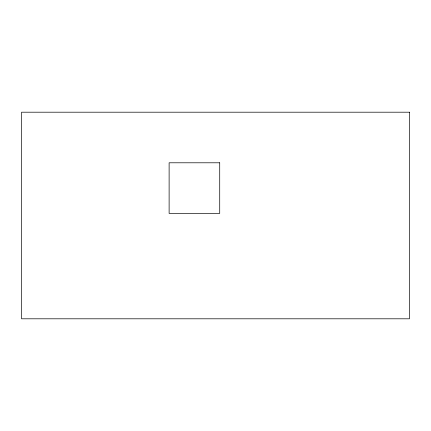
<?xml version="1.0" encoding="UTF-8"?>
<svg xmlns="http://www.w3.org/2000/svg" width="431" height="431" viewBox="0 0 431 431"><rect width="100%" height="100%" fill="white"/><g stroke="black" fill="none" stroke-linecap="round" stroke-linejoin="round"><path stroke-width="0.65" d="M409.45 112.2L21.55 112.2L21.55 318.8L409.45 318.8L409.45 112.2M219.718 162.794L169.119 162.794L169.119 213.393L219.718 213.393L219.718 162.794"/></g></svg>
